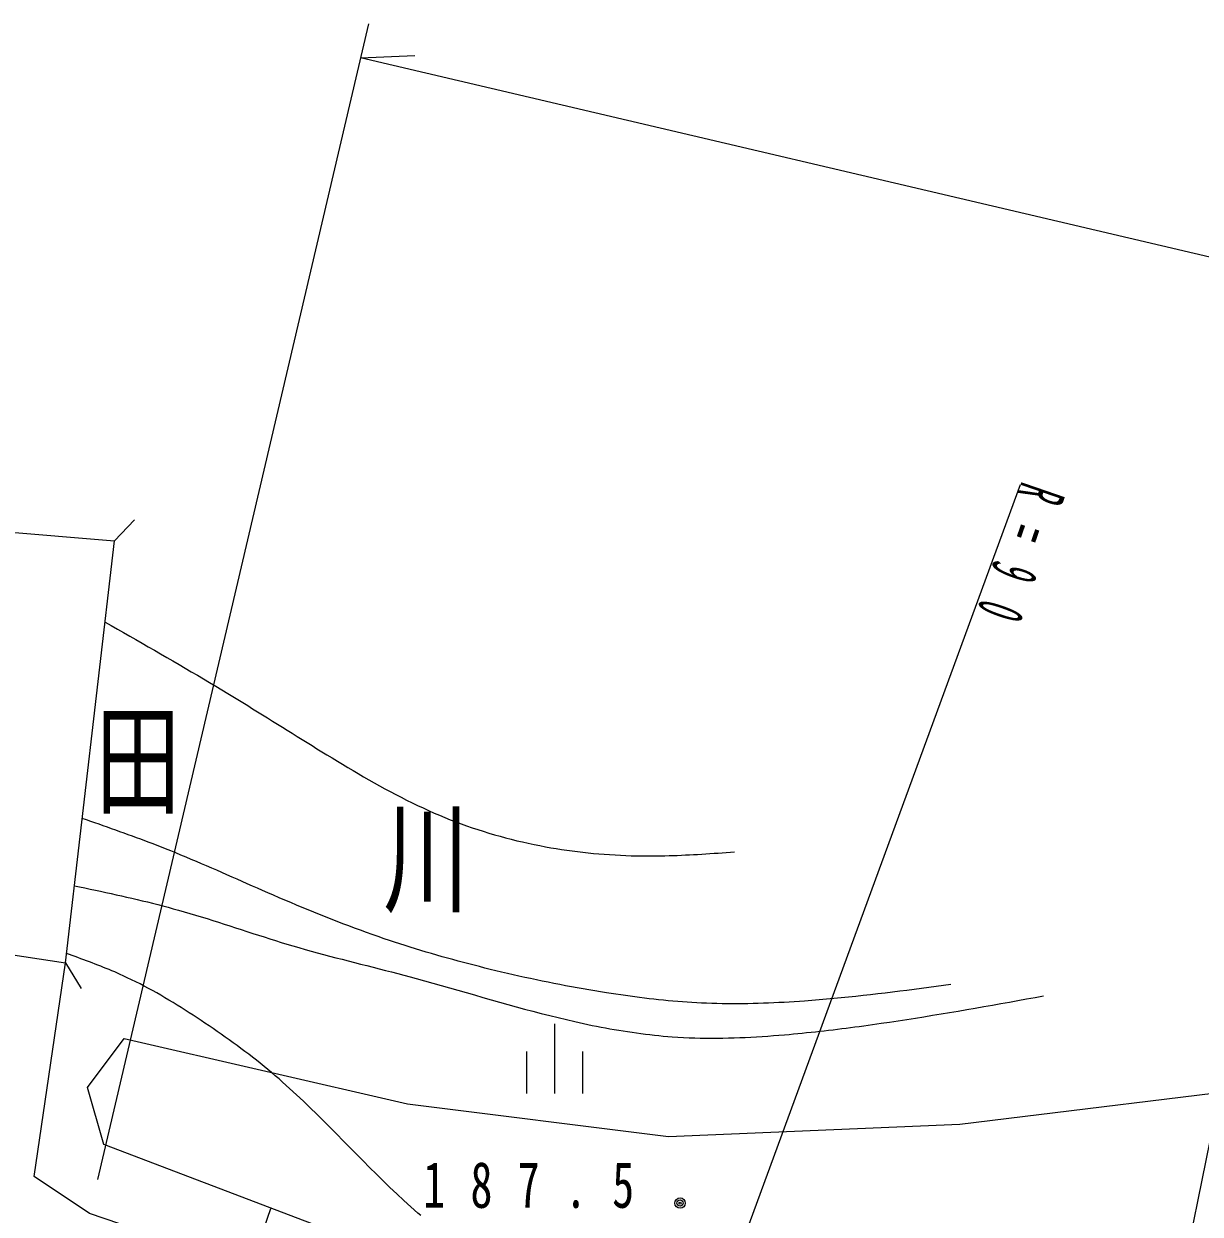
# Model space of a CAD drawing. Units: millimetres, scale not verified. Extents: x 40000 to 680000, y 20000 to 380000.
# Drawn here: x 91388 to 125120, y 294756 to 328876 of the extents above; entities that cross this region are included whole.
import ezdxf
from ezdxf.enums import TextEntityAlignment as Align

# ---------------------------------------------------------------- set-up
doc = ezdxf.new("R2010")
doc.units = ezdxf.units.MM
doc.header["$LTSCALE"] = 1000
doc.layers.add('M-BGD', color=7, linetype='Continuous', lineweight=25)
doc.layers.add('M-STR-HTXT', color=7, linetype='Continuous', lineweight=13)
doc.layers.add('M-BMK-HTXT', color=7, linetype='Continuous')
doc.styles.add('ＭＳ ゴシック', font='')
doc.styles.get('ＭＳ ゴシック').set_extended_font_data('MS Gothic')

msp = doc.modelspace()

# ---------------------------------------------------------------- linework, layer by layer
at = {"layer": 'M-BGD'}
for p, q in [((93991, 314054), (94562, 314662)), ((90658, 314329), (93991, 314054)), ((89247, 302462), (92582, 301958)), ((92582, 301958), (93035, 301221)), ((106605, 300216), (106605, 298216)), ((105805, 299416), (105805, 298216)), ((107405, 299416), (107405, 298216)), ((98168, 294032), (98470, 294918))]:
    msp.add_line(p, q, dxfattribs=at)
for points in [[(108735, 289515), (93269, 294773), (91689, 295838), (92582, 301958), (93991, 314054)], [(93720, 311728), (93897, 311627), (94074, 311526), (94251, 311426), (94427, 311325), (94604, 311224), (94781, 311122), (94957, 311021), (95134, 310920), (95310, 310818), (95487, 310716), (95663, 310614), (95839, 310512), (96014, 310409), (96190, 310306), (96365, 310203), (96540, 310099), (96715, 309995), (96890, 309891), (97064, 309786), (97238, 309681), (97381, 309594), (97524, 309507), (97666, 309420), (97808, 309332), (97950, 309245), (98092, 309157), (98234, 309069), (98376, 308981), (98517, 308892), (98659, 308804), (98801, 308716), (98943, 308628), (99084, 308539), (99226, 308451), (99368, 308363), (99510, 308275), (99652, 308187), (99794, 308099), (99937, 308011), (100079, 307924), (100229, 307833), (100378, 307742), (100528, 307651), (100678, 307561), (100829, 307472), (100980, 307383), (101131, 307295), (101283, 307208), (101436, 307121), (101589, 307036), (101742, 306952), (101896, 306869), (102051, 306787), (102206, 306706), (102362, 306627), (102519, 306549), (102676, 306473), (102835, 306399), (102994, 306326), (103154, 306255), (103307, 306189), (103462, 306125), (103617, 306063), (103772, 306003), (103929, 305945), (104086, 305889), (104244, 305834), (104402, 305781), (104562, 305730), (104721, 305681), (104882, 305633), (105043, 305588), (105204, 305544), (105366, 305502), (105528, 305462), (105691, 305424), (105854, 305387), (106018, 305352), (106182, 305319), (106346, 305288), (106498, 305261), (106651, 305235), (106804, 305211), (106957, 305189), (107110, 305167), (107263, 305148), (107417, 305130), (107570, 305113), (107724, 305098), (107878, 305084), (108032, 305072), (108186, 305061), (108341, 305052), (108495, 305044), (108649, 305037), (108804, 305032), (108958, 305028), (109112, 305025), (109267, 305024), (109421, 305025), (109538, 305026), (109656, 305027), (109773, 305030), (109890, 305033), (110007, 305037), (110125, 305041), (110242, 305046), (110359, 305052), (110476, 305057), (110593, 305064), (110710, 305070), (110827, 305077), (110944, 305085), (111062, 305092), (111179, 305100), (111296, 305108), (111413, 305117), (111530, 305125), (111647, 305133), (111764, 305142)], [(117965, 301335), (117757, 301307), (117548, 301280), (117339, 301253), (117130, 301225), (116921, 301199), (116712, 301172), (116503, 301146), (116293, 301120), (116084, 301095), (115875, 301070), (115666, 301046), (115456, 301023), (115247, 301000), (115037, 300978), (114828, 300957), (114618, 300937), (114408, 300917), (114198, 300899), (113988, 300882), (113778, 300866), (113630, 300856), (113482, 300846), (113334, 300836), (113187, 300828), (113039, 300820), (112891, 300813), (112743, 300807), (112595, 300801), (112447, 300796), (112299, 300792), (112151, 300789), (112003, 300787), (111855, 300786), (111707, 300786), (111559, 300787), (111411, 300789), (111263, 300792), (111115, 300796), (110968, 300801), (110820, 300807), (110683, 300814), (110546, 300822), (110410, 300831), (110273, 300841), (110137, 300852), (110000, 300863), (109864, 300875), (109727, 300889), (109591, 300903), (109455, 300917), (109319, 300933), (109183, 300949), (109047, 300966), (108911, 300983), (108775, 301001), (108639, 301020), (108503, 301039), (108367, 301059), (108232, 301080), (108096, 301100), (107928, 301127), (107760, 301155), (107592, 301184), (107424, 301213), (107256, 301243), (107089, 301274), (106921, 301305), (106754, 301337), (106587, 301370), (106420, 301403), (106253, 301437), (106086, 301472), (105920, 301508), (105753, 301544), (105587, 301580), (105421, 301618), (105255, 301656), (105089, 301695), (104923, 301734), (104758, 301774), (104604, 301812), (104451, 301851), (104297, 301890), (104144, 301930), (103991, 301970), (103838, 302011), (103685, 302052), (103533, 302094), (103380, 302137), (103228, 302180), (103076, 302224), (102924, 302269), (102773, 302314), (102621, 302360), (102470, 302407), (102320, 302454), (102169, 302503), (102019, 302552), (101869, 302602), (101719, 302652), (101549, 302711), (101380, 302771), (101211, 302831), (101043, 302893), (100874, 302955), (100706, 303018), (100539, 303082), (100371, 303147), (100204, 303212), (100037, 303278), (99870, 303345), (99704, 303412), (99538, 303480), (99372, 303549), (99206, 303618), (99041, 303687), (98875, 303757), (98710, 303828), (98545, 303899), (98381, 303970), (98234, 304034), (98088, 304098), (97942, 304162), (97796, 304226), (97650, 304291), (97505, 304355), (97359, 304420), (97213, 304484), (97067, 304548), (96921, 304612), (96775, 304676), (96629, 304739), (96482, 304802), (96336, 304865), (96189, 304927), (96042, 304989), (95895, 305050), (95748, 305111), (95600, 305170), (95452, 305230), (95334, 305276), (95216, 305322), (95097, 305368), (94978, 305413), (94859, 305458), (94740, 305502), (94621, 305547), (94502, 305590), (94383, 305634), (94263, 305677), (94144, 305720), (94024, 305763), (93904, 305805), (93784, 305848), (93664, 305890), (93545, 305932), (93425, 305974), (93305, 306016), (93185, 306058), (93064, 306100)], [(92840, 304169), (92989, 304137), (93139, 304106), (93289, 304074), (93439, 304042), (93589, 304010), (93738, 303978), (93888, 303945), (94037, 303912), (94187, 303879), (94336, 303845), (94485, 303811), (94634, 303776), (94783, 303741), (94932, 303705), (95080, 303668), (95228, 303630), (95376, 303592), (95524, 303553), (95672, 303513), (95819, 303472), (95984, 303425), (96149, 303377), (96314, 303328), (96478, 303278), (96642, 303227), (96806, 303176), (96970, 303124), (97133, 303071), (97297, 303018), (97460, 302965), (97624, 302912), (97787, 302859), (97951, 302806), (98115, 302753), (98278, 302701), (98442, 302649), (98606, 302597), (98770, 302547), (98934, 302497), (99099, 302447), (99275, 302396), (99451, 302346), (99627, 302297), (99804, 302248), (99981, 302200), (100158, 302153), (100335, 302107), (100513, 302061), (100690, 302015), (100868, 301970), (101045, 301925), (101223, 301880), (101401, 301835), (101578, 301790), (101756, 301744), (101933, 301698), (102111, 301652), (102288, 301606), (102465, 301558), (102643, 301510), (102882, 301445), (103121, 301378), (103360, 301311), (103598, 301243), (103837, 301175), (104075, 301107), (104314, 301039), (104552, 300971), (104791, 300903), (105030, 300835), (105269, 300768), (105508, 300702), (105747, 300637), (105987, 300573), (106227, 300510), (106467, 300449), (106708, 300390), (106950, 300332), (107192, 300276), (107434, 300222), (107560, 300195), (107686, 300169), (107813, 300144), (107940, 300119), (108066, 300095), (108193, 300072), (108320, 300050), (108447, 300028), (108575, 300007), (108702, 299988), (108830, 299969), (108957, 299950), (109085, 299933), (109213, 299917), (109341, 299902), (109469, 299887), (109597, 299874), (109725, 299862), (109853, 299851), (109982, 299841), (110143, 299830), (110303, 299821), (110464, 299814), (110625, 299808), (110786, 299804), (110947, 299802), (111108, 299801), (111270, 299801), (111431, 299803), (111592, 299806), (111753, 299811), (111915, 299817), (112076, 299823), (112237, 299831), (112398, 299841), (112559, 299851), (112721, 299862), (112882, 299873), (113042, 299886), (113203, 299900), (113330, 299911), (113456, 299922), (113582, 299934), (113709, 299947), (113835, 299959), (113961, 299973), (114087, 299986), (114213, 300000), (114339, 300014), (114465, 300029), (114591, 300044), (114717, 300059), (114843, 300075), (114968, 300091), (115094, 300107), (115220, 300124), (115345, 300140), (115471, 300157), (115596, 300175), (115722, 300192), (115968, 300228), (116214, 300264), (116460, 300301), (116706, 300339), (116952, 300377), (117197, 300416), (117443, 300456), (117689, 300497), (117934, 300538), (118179, 300579), (118425, 300621), (118670, 300664), (118915, 300706), (119160, 300750), (119405, 300793), (119650, 300837), (119895, 300880), (120140, 300924), (120385, 300968), (120630, 301012)], [(102769, 294716), (102687, 294788), (102482, 294968), (102280, 295151), (102081, 295336), (101884, 295523), (101690, 295711), (101497, 295901), (101305, 296091), (101115, 296283), (100925, 296474), (100737, 296666), (100548, 296858), (100359, 297050), (100170, 297241), (99980, 297431), (99790, 297621), (99597, 297808), (99404, 297994), (99208, 298179), (99011, 298361), (98810, 298540), (98706, 298633), (98600, 298724), (98493, 298815), (98386, 298904), (98278, 298993), (98169, 299081), (98060, 299167), (97950, 299253), (97839, 299338), (97727, 299423), (97615, 299507), (97502, 299589), (97389, 299672), (97275, 299753), (97161, 299834), (97046, 299915), (96931, 299995), (96816, 300074), (96700, 300153), (96583, 300231), (96470, 300307), (96356, 300382), (96242, 300457), (96128, 300531), (96013, 300605), (95898, 300678), (95783, 300750), (95667, 300821), (95550, 300891), (95433, 300961), (95316, 301029), (95198, 301097), (95080, 301163), (94960, 301228), (94841, 301292), (94720, 301355), (94599, 301417), (94478, 301477), (94356, 301535), (94233, 301592), (94153, 301628), (94074, 301663), (93994, 301698), (93914, 301732), (93834, 301765), (93754, 301798), (93673, 301831), (93593, 301863), (93512, 301895), (93430, 301926), (93349, 301957), (93268, 301988), (93186, 302019), (93105, 302049), (93023, 302079), (92941, 302109), (92859, 302139), (92777, 302169), (92696, 302198), (92614, 302228)]]:
    msp.add_lwpolyline(points, dxfattribs=at)
msp.add_lwpolyline([(143731, 307883), (144845, 298066), (144391, 294530), (143046, 292602), (140183, 291199), (133637, 288452), (128962, 287576), (125104, 287517), (119202, 288511), (108119, 291258), (93684, 296751), (93216, 298388), (94268, 299790), (102391, 297920), (109872, 296985), (118229, 297336), (127756, 298505), (133515, 301310), (140178, 306219), (143041, 308557)], close=True, dxfattribs=at)
for radius in [150, 90, 30]:
    msp.add_circle((110205, 295074), radius, dxfattribs=at)
at = {"layer": 'M-STR-HTXT'}
for p, q in [((101273, 328876), (93498, 295746)), ((101044, 327902), (102600, 327969)), ((173212, 310966), (101044, 327902)), ((119959, 315666), (109623, 287503)), ((122754, 283786), (128712, 313189))]:
    msp.add_line(p, q, dxfattribs=at)

# ---------------------------------------------------------------- texts
at = {"layer": 'M-BGD', "style": 'ＭＳ ゴシック', "width": 0.7}
for s, p in [('1', (102841, 294543)), ('8', (104196, 294543)), ('7', (105550, 294543)), ('5', (108260, 294543)), ('.', (106905, 294543))]:
    msp.add_text(s, height=1320, dxfattribs=at).set_placement(p, align=Align.BOTTOM_LEFT)
at = {"layer": 'M-BMK-HTXT', "style": 'ＭＳ ゴシック', "width": 0.7}
for s, p in [('田', (93436, 305715)), ('川', (101696, 302919))]:
    msp.add_text(s, height=2566, dxfattribs=at).set_placement(p, align=Align.BOTTOM_LEFT)
at = {"layer": 'M-STR-HTXT', "insert": (119988, 315797), "char_height": 1320, "attachment_point": 7, "rotation": 251, "style": 'ＭＳ ゴシック'}
msp.add_mtext('\\T2.92;\\W0.45;R=90', dxfattribs=at)

doc.saveas('drawing.dxf')
